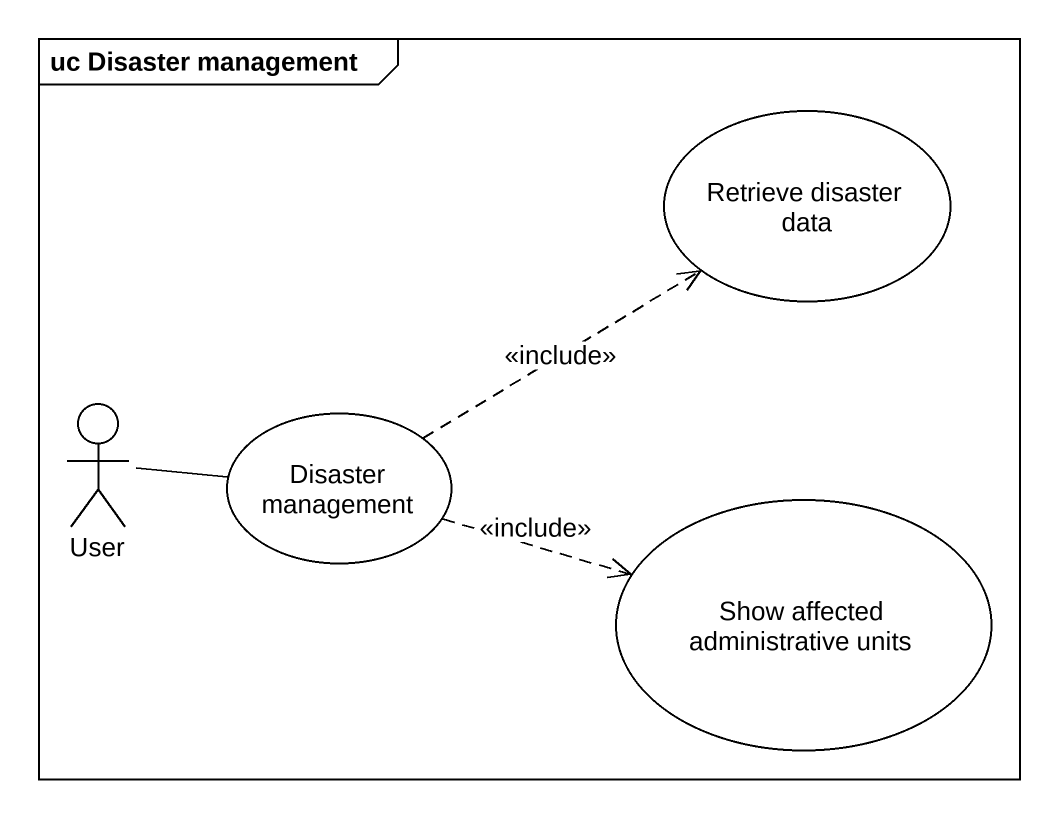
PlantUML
@startuml
mainframe uc Disaster management
usecase "Retrieve disaster data" as Retrieve_disaster_data
actor User
usecase "Disaster management" as Disaster_management
usecase "Show affected administrative units" as Show_affected
User -right- Disaster_management
Disaster_management .up.> Retrieve_disaster_data : <<include>>
Disaster_management .right.> Show_affected : <<include>>
@enduml
